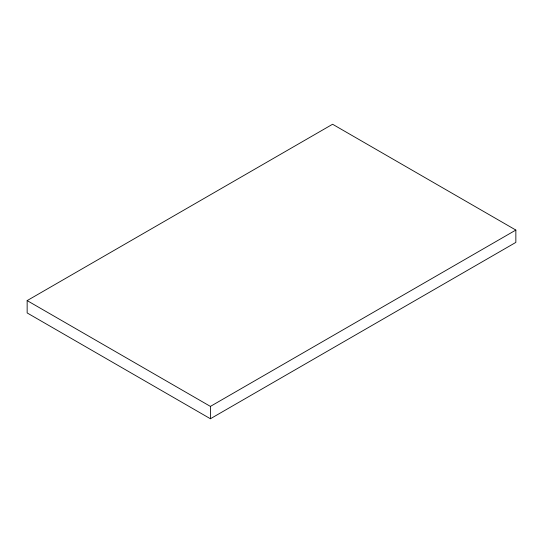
<?xml version="1.0" encoding="UTF-8"?>
<svg xmlns="http://www.w3.org/2000/svg" width="543" height="543" viewBox="0 0 543 543"><rect width="100%" height="100%" fill="white"/><g stroke="black" fill="none" stroke-linecap="round" stroke-linejoin="round"><path stroke-width="0.81" d="M27.15 300.598L332.587 124.252L515.85 230.062L515.85 242.402L210.412 418.748L27.15 312.938L27.15 300.598L210.412 406.402L515.85 230.062M210.412 406.402L210.412 418.748"/></g></svg>
